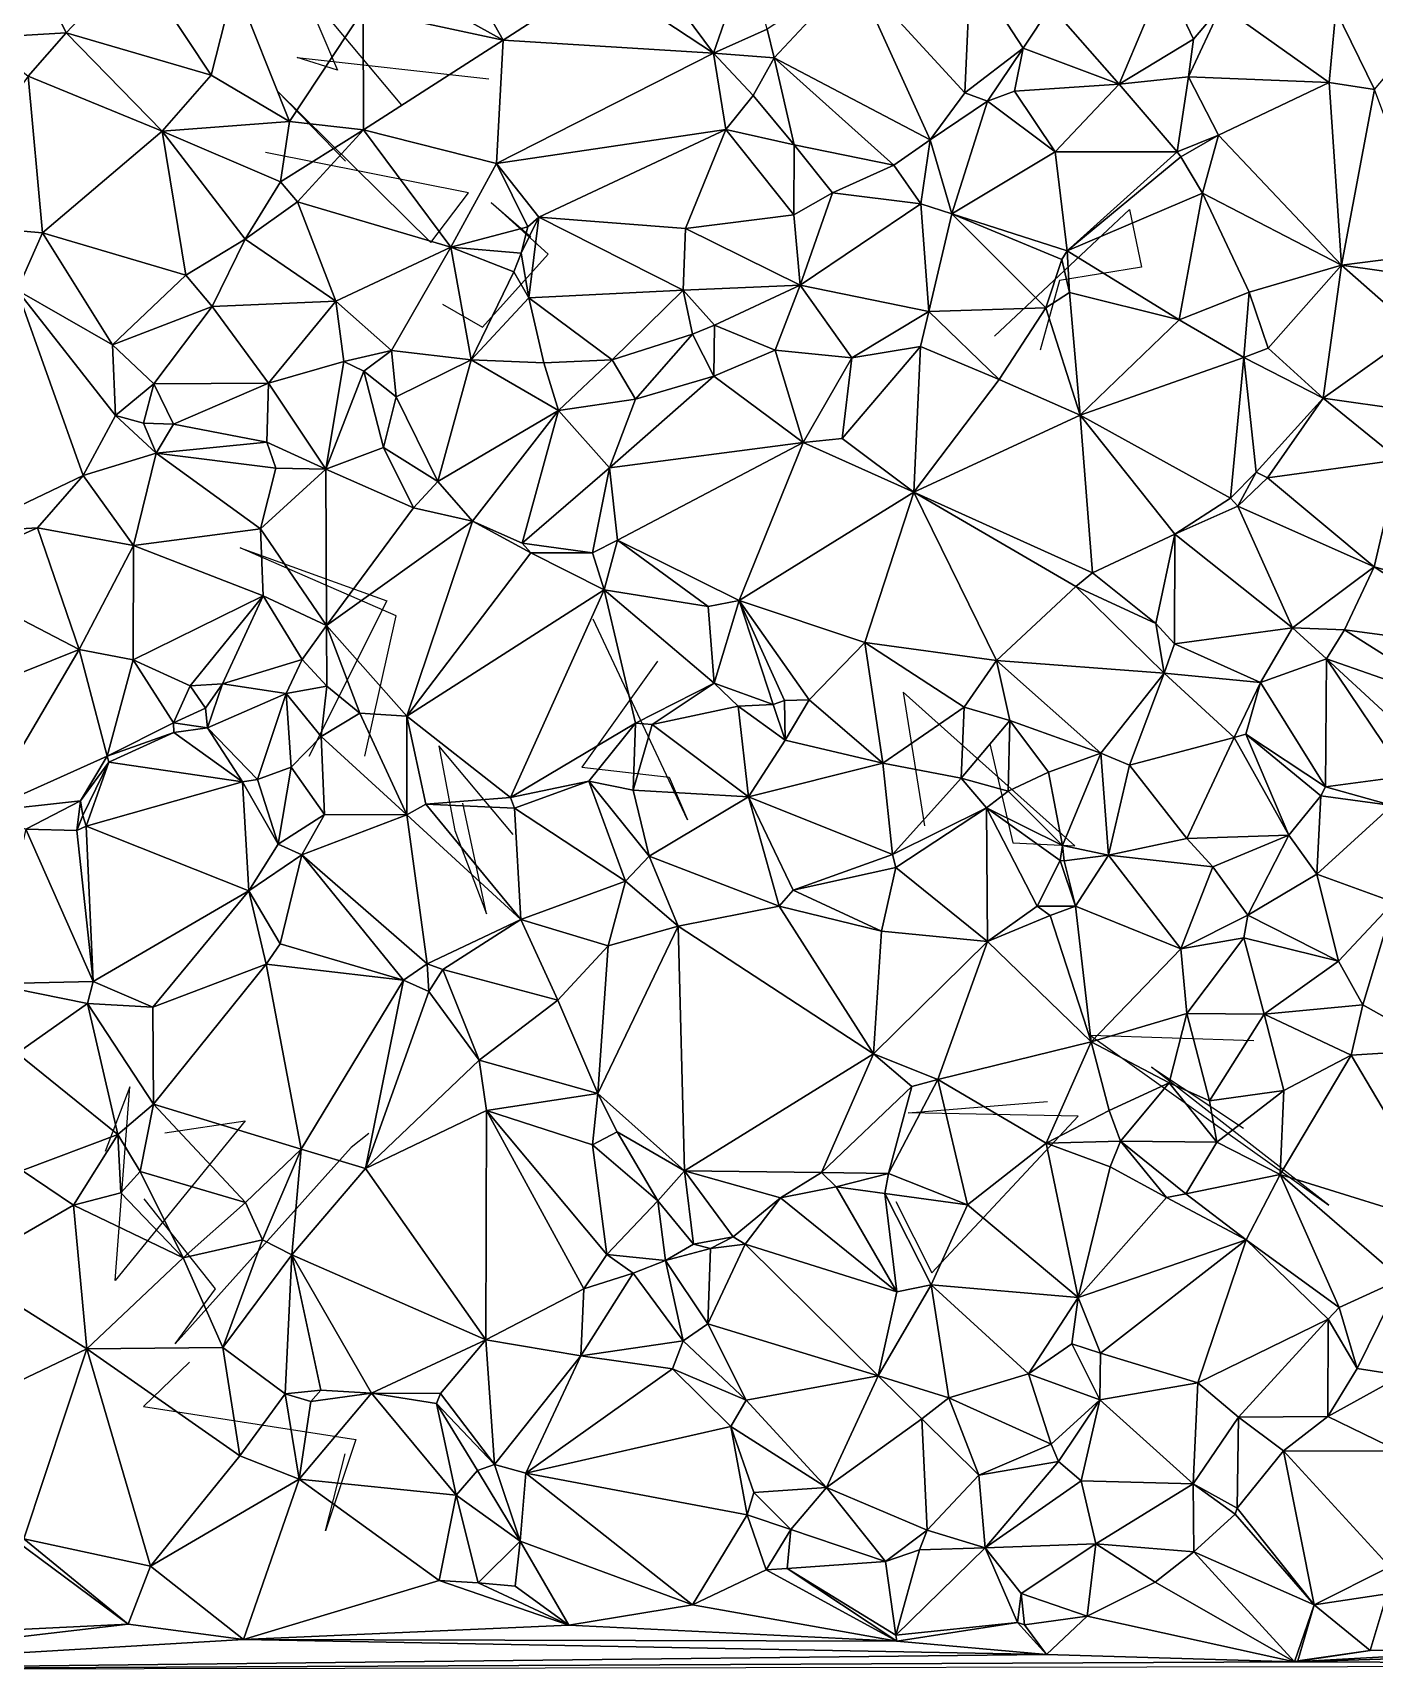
# Model space of a CAD drawing. Header units: metres. Extents: x -15 to 15.4, y -15.5 to 15.
# Drawn here: x -3.54 to 7.61, y -14.98 to -1.37 of the extents above; entities that cross this region are included whole.
import ezdxf

# ---------------------------------------------------------------- set-up
doc = ezdxf.new("R2010")
doc.units = ezdxf.units.M
doc.layers.add('CRACKS', color=1, linetype='Continuous')
doc.layers.add('STREET_MESH', color=7, linetype='Continuous')

msp = doc.modelspace()

# ---------------------------------------------------------------- linework, layer by layer
at = {"layer": 'CRACKS'}
for points in [[(-0.475, -1.969, 0.1), (-1.311, -0.971, 0.1), (-1.008, -1.678, 0.1), (-1.343, -1.573, 0.1), (0.249, -1.75, 0.1)], [(-0.943, -2.435, 0.1), (-1.51, -1.85, 0.1), (-0.232, -3.111, 0.1), (0.082, -2.698, 0.1), (-1.606, -2.365, 0.1)], [(-0.135, -3.625, 0.1), (0.196, -3.816, 0.1), (0.743, -3.208, 0.1), (0.268, -2.78, 0.1), (0.6, -3.064, 0.1)], [(4.455, -3.89, 0.1), (5.578, -2.838, 0.1), (5.677, -3.317, 0.1), (4.996, -3.427, 0.1), (4.835, -4.007, 0.1)], [(-0.78, -7.383, 0.1), (-0.522, -6.216, 0.1), (-1.817, -5.652, 0.1), (-0.598, -6.092, 0.1), (-1.246, -7.388, 0.1)], [(1.651, -6.593, 0.1), (1.022, -7.474, 0.1), (1.75, -7.559, 0.1), (1.901, -7.914, 0.1), (1.117, -6.245, 0.1)], [(4.416, -7.28, 0.1), (4.608, -8.104, 0.1), (5.122, -8.129, 0.1), (3.695, -6.852, 0.1), (3.872, -7.962, 0.1)], [(0.451, -8.036, 0.1), (-0.167, -7.299, 0.1), (-0.033, -8.003, 0.1), (0.23, -8.695, 0.1), (0.034, -7.776, 0.1)], [(6.61, -9.751, 0.1), (5.253, -9.707, 0.1), (7.234, -11.117, 0.1), (5.76, -9.97, 0.1), (6.524, -10.478, 0.1)], [(-2.444, -10.515, 0.1), (-1.776, -10.416, 0.1), (-2.857, -11.745, 0.1), (-2.735, -10.135, 0.1), (-2.94, -10.671, 0.1)], [(3.633, -11.087, 0.1), (3.932, -11.681, 0.1), (5.151, -10.378, 0.1), (3.737, -10.349, 0.1), (4.895, -10.256, 0.1)], [(-0.748, -10.521, 0.1), (-0.895, -10.639, 0.1), (-2.357, -12.272, 0.1), (-2.023, -11.814, 0.1), (-2.615, -11.066, 0.1)], [(-2.238, -12.422, 0.1), (-2.622, -12.792, 0.1), (-0.856, -13.067, 0.1), (-1.109, -13.827, 0.1), (-0.946, -13.185, 0.1)]]:
    msp.add_polyline3d(points, dxfattribs=at)
at = {"layer": 'STREET_MESH'}
for points in [[(-3.743, -0.384), (-3.978, -1.411), (-3.264, -1.369)], [(-2.693, -0.761), (-3.743, -0.384), (-3.264, -1.369)], [(2.117, -1.537), (1.377, -0.541), (1.171, -0.911)], [(1.377, -0.541), (2.117, -1.537), (2.405, -0.706)], [(-2.058, -1.721), (-2.693, -0.761), (-3.264, -1.369)], [(-2.058, -1.721), (-1.864, -0.956), (-2.693, -0.761)], [(0.369, -1.429), (-0.03, -0.719), (-0.45, -0.974)], [(-0.03, -0.719), (0.369, -1.429), (1.171, -0.911)], [(2.117, -1.537), (2.564, -1.338), (2.405, -0.706)], [(0.369, -1.429), (2.117, -1.537), (1.171, -0.911)], [(2.564, -1.338), (2.621, -1.576), (3.287, -0.865)], [(2.621, -1.576), (3.92, -2.259), (3.287, -0.865)], [(4.208, -1.869), (4.256, -0.822), (3.287, -0.865)], [(3.92, -2.259), (4.208, -1.869), (3.287, -0.865)], [(4.693, -1.497), (4.256, -0.822), (4.208, -1.869)], [(4.256, -0.822), (4.693, -1.497), (4.923, -1.15)], [(4.923, -1.15), (5.49, -1.796), (5.865, -0.905)], [(5.49, -1.796), (6.108, -1.422), (5.865, -0.905)], [(6.108, -1.422), (6.343, -1.147), (5.865, -0.905)], [(-1.864, -0.956), (-2.058, -1.721), (-1.409, -2.105)], [(-1.864, -0.956), (-1.409, -2.105), (-0.796, -1.181)], [(-0.796, -1.181), (0.369, -1.429), (-0.45, -0.974)], [(-1.409, -2.105), (-0.791, -2.176), (-0.796, -1.181)], [(-0.791, -2.176), (0.369, -1.429), (-0.796, -1.181)], [(4.923, -1.15), (4.693, -1.497), (5.49, -1.796)], [(7.238, -1.781), (6.343, -1.147), (6.068, -1.736)], [(6.343, -1.147), (6.108, -1.422), (6.068, -1.736)], [(7.238, -1.781), (7.293, -1.184), (6.343, -1.147)], [(7.614, -1.839), (7.293, -1.184), (7.238, -1.781)], [(8.012, -1.367), (7.293, -1.184), (7.614, -1.839)], [(2.621, -1.576), (2.564, -1.338), (2.117, -1.537)], [(-3.978, -1.411), (-3.582, -1.729), (-3.264, -1.369)], [(-3.582, -1.729), (-2.466, -2.186), (-3.264, -1.369)], [(-2.466, -2.186), (-2.058, -1.721), (-3.264, -1.369)], [(0.369, -1.429), (-0.791, -2.176), (0.313, -2.455)], [(0.369, -1.429), (0.313, -2.455), (2.117, -1.537)], [(6.108, -1.422), (5.49, -1.796), (6.068, -1.736)], [(2.117, -1.537), (0.313, -2.455), (2.221, -2.172)], [(2.449, -1.889), (2.117, -1.537), (2.221, -2.172)], [(2.449, -1.889), (2.621, -1.576), (2.117, -1.537)], [(2.788, -2.299), (2.621, -1.576), (2.449, -1.889)], [(2.788, -2.299), (3.617, -2.47), (2.621, -1.576)], [(3.617, -2.47), (3.92, -2.259), (2.621, -1.576)], [(4.397, -1.938), (4.693, -1.497), (4.208, -1.869)], [(4.693, -1.497), (4.397, -1.938), (4.622, -1.855)], [(4.693, -1.497), (4.622, -1.855), (5.49, -1.796)], [(-3.462, -3.033), (-3.582, -1.729), (-4.454, -2.946)], [(-3.582, -1.729), (-3.462, -3.033), (-2.466, -2.186)], [(-1.409, -2.105), (-2.058, -1.721), (-2.466, -2.186)], [(6.068, -1.736), (5.49, -1.796), (5.973, -2.358)], [(6.317, -2.22), (6.068, -1.736), (5.973, -2.358)], [(6.317, -2.22), (7.238, -1.781), (6.068, -1.736)], [(2.788, -2.299), (2.449, -1.889), (2.221, -2.172)], [(3.92, -2.259), (4.397, -1.938), (4.208, -1.869)], [(4.622, -1.855), (4.397, -1.938), (4.959, -2.358)], [(5.49, -1.796), (4.622, -1.855), (4.959, -2.358)], [(5.49, -1.796), (4.959, -2.358), (5.973, -2.358)], [(7.238, -1.781), (6.317, -2.22), (7.34, -3.301)], [(7.614, -1.839), (7.238, -1.781), (7.34, -3.301)], [(8.124, -3.2), (7.614, -1.839), (7.34, -3.301)], [(4.397, -1.938), (3.92, -2.259), (4.1, -2.874)], [(4.959, -2.358), (4.397, -1.938), (4.1, -2.874)], [(-1.482, -2.608), (-1.409, -2.105), (-2.466, -2.186)], [(-1.482, -2.608), (-0.791, -2.176), (-1.409, -2.105)], [(-1.482, -2.608), (-1.341, -2.773), (-0.791, -2.176)], [(-1.341, -2.773), (-0.065, -3.151), (-0.791, -2.176)], [(-0.791, -2.176), (-0.065, -3.151), (0.313, -2.455)], [(0.313, -2.455), (0.666, -2.902), (2.221, -2.172)], [(0.666, -2.902), (1.886, -2.996), (2.221, -2.172)], [(1.886, -2.996), (2.787, -2.883), (2.221, -2.172)], [(2.787, -2.883), (2.788, -2.299), (2.221, -2.172)], [(-3.462, -3.033), (-2.269, -3.384), (-2.466, -2.186)], [(-2.269, -3.384), (-1.775, -3.084), (-2.466, -2.186)], [(-1.775, -3.084), (-1.482, -2.608), (-2.466, -2.186)], [(2.788, -2.299), (2.787, -2.883), (3.108, -2.699)], [(3.617, -2.47), (2.788, -2.299), (3.108, -2.699)], [(3.92, -2.259), (3.617, -2.47), (3.841, -2.79)], [(3.92, -2.259), (3.841, -2.79), (4.1, -2.874)], [(6.004, -2.4), (6.317, -2.22), (5.973, -2.358)], [(6.317, -2.22), (6.004, -2.4), (6.183, -2.701)], [(6.317, -2.22), (6.183, -2.701), (7.34, -3.301)], [(5.059, -3.182), (4.959, -2.358), (4.1, -2.874)], [(4.959, -2.358), (5.059, -3.182), (5.973, -2.358)], [(5.059, -3.182), (6.004, -2.4), (5.973, -2.358)], [(6.004, -2.4), (5.059, -3.182), (6.183, -2.701)], [(-0.065, -3.151), (0.575, -2.982), (0.313, -2.455)], [(0.575, -2.982), (0.666, -2.902), (0.313, -2.455)], [(3.841, -2.79), (3.617, -2.47), (3.108, -2.699)], [(-1.341, -2.773), (-1.482, -2.608), (-1.775, -3.084)], [(2.787, -2.883), (2.839, -3.468), (3.108, -2.699)], [(2.839, -3.468), (3.841, -2.79), (3.108, -2.699)], [(6.183, -2.701), (5.059, -3.182), (5.99, -3.755)], [(6.572, -3.525), (6.183, -2.701), (5.99, -3.755)], [(6.183, -2.701), (6.572, -3.525), (7.34, -3.301)], [(-1.341, -2.773), (-1.775, -3.084), (-1.023, -3.599)], [(-0.065, -3.151), (-1.341, -2.773), (-1.023, -3.599)], [(3.841, -2.79), (2.839, -3.468), (3.907, -3.685)], [(3.841, -2.79), (3.907, -3.685), (4.1, -2.874)], [(-3.673, -3.509), (-3.462, -3.033), (-4.454, -2.946)], [(0.575, -2.982), (-0.065, -3.151), (0.518, -3.201)], [(0.583, -3.573), (0.666, -2.902), (0.518, -3.201)], [(0.666, -2.902), (0.575, -2.982), (0.518, -3.201)], [(1.866, -3.508), (0.666, -2.902), (0.583, -3.573)], [(0.666, -2.902), (1.866, -3.508), (1.886, -2.996)], [(2.839, -3.468), (2.787, -2.883), (1.886, -2.996)], [(3.907, -3.685), (4.88, -3.655), (4.1, -2.874)], [(5.014, -3.253), (5.059, -3.182), (4.1, -2.874)], [(4.88, -3.655), (5.014, -3.253), (4.1, -2.874)], [(-3.462, -3.033), (-3.673, -3.509), (-2.88, -3.964)], [(-2.269, -3.384), (-3.462, -3.033), (-2.88, -3.964)], [(-2.052, -3.645), (-1.775, -3.084), (-2.269, -3.384)], [(-1.775, -3.084), (-2.052, -3.645), (-1.023, -3.599)], [(1.866, -3.508), (2.839, -3.468), (1.886, -2.996)], [(-0.56, -4.01), (-0.065, -3.151), (-1.023, -3.599)], [(-0.065, -3.151), (-0.56, -4.01), (0.103, -4.087)], [(-0.065, -3.151), (0.457, -3.355), (0.518, -3.201)], [(0.457, -3.355), (-0.065, -3.151), (0.103, -4.087)], [(0.457, -3.355), (0.583, -3.573), (0.518, -3.201)], [(4.88, -3.655), (5.078, -3.527), (5.014, -3.253)], [(5.078, -3.527), (5.059, -3.182), (5.014, -3.253)], [(5.059, -3.182), (5.078, -3.527), (5.99, -3.755)], [(7.986, -3.393), (8.124, -3.2), (7.34, -3.301)], [(-2.052, -3.645), (-2.269, -3.384), (-2.88, -3.964)], [(0.583, -3.573), (0.457, -3.355), (0.103, -4.087)], [(6.572, -3.525), (6.73, -3.99), (7.34, -3.301)], [(6.73, -3.99), (7.188, -4.408), (7.34, -3.301)], [(7.188, -4.408), (7.966, -3.853), (7.34, -3.301)], [(7.966, -3.853), (7.986, -3.393), (7.34, -3.301)], [(-3.673, -3.509), (-4.109, -5.521), (-3.123, -5.049)], [(-2.88, -3.964), (-3.673, -3.509), (-2.855, -4.55)], [(-3.673, -3.509), (-3.123, -5.049), (-2.855, -4.55)], [(1.866, -3.508), (0.583, -3.573), (1.274, -4.087)], [(1.944, -3.874), (1.866, -3.508), (1.274, -4.087)], [(2.839, -3.468), (1.866, -3.508), (2.125, -3.801)], [(1.866, -3.508), (1.944, -3.874), (2.125, -3.801)], [(2.632, -4.008), (2.839, -3.468), (2.125, -3.801)], [(2.839, -3.468), (2.632, -4.008), (3.267, -4.072)], [(3.907, -3.685), (2.839, -3.468), (3.267, -4.072)], [(5.078, -3.527), (4.88, -3.655), (5.167, -4.548)], [(5.078, -3.527), (5.167, -4.548), (5.99, -3.755)], [(6.527, -4.07), (6.572, -3.525), (5.99, -3.755)], [(6.572, -3.525), (6.527, -4.07), (6.73, -3.99)], [(-2.536, -4.287), (-2.052, -3.645), (-2.88, -3.964)], [(-2.052, -3.645), (-2.536, -4.287), (-1.582, -4.281)], [(-2.052, -3.645), (-1.582, -4.281), (-1.023, -3.599)], [(-1.582, -4.281), (-0.955, -4.103), (-1.023, -3.599)], [(-0.955, -4.103), (-0.56, -4.01), (-1.023, -3.599)], [(0.708, -4.114), (0.583, -3.573), (0.103, -4.087)], [(0.583, -3.573), (0.708, -4.114), (1.274, -4.087)], [(4.88, -3.655), (3.907, -3.685), (4.493, -4.251)], [(5.167, -4.548), (4.88, -3.655), (4.493, -4.251)], [(1.944, -3.874), (2.122, -4.225), (2.125, -3.801)], [(2.122, -4.225), (2.632, -4.008), (2.125, -3.801)], [(3.839, -3.976), (3.907, -3.685), (3.267, -4.072)], [(3.907, -3.685), (3.839, -3.976), (4.493, -4.251)], [(5.167, -4.548), (6.527, -4.07), (5.99, -3.755)], [(1.469, -4.416), (1.944, -3.874), (1.274, -4.087)], [(2.122, -4.225), (1.944, -3.874), (1.469, -4.416)], [(7.188, -4.408), (7.889, -4.508), (7.966, -3.853)], [(-2.536, -4.287), (-2.88, -3.964), (-2.855, -4.55)], [(-0.955, -4.103), (-0.789, -4.182), (-0.56, -4.01)], [(-0.789, -4.182), (-0.52, -4.396), (-0.56, -4.01)], [(-0.56, -4.01), (-0.52, -4.396), (0.103, -4.087)], [(2.632, -4.008), (2.122, -4.225), (2.863, -4.775)], [(3.267, -4.072), (2.632, -4.008), (2.863, -4.775)], [(3.267, -4.072), (2.863, -4.775), (3.189, -4.742)], [(3.839, -3.976), (3.267, -4.072), (3.189, -4.742)], [(3.784, -5.188), (3.839, -3.976), (3.189, -4.742)], [(4.493, -4.251), (3.839, -3.976), (3.784, -5.188)], [(6.527, -4.07), (5.167, -4.548), (6.418, -5.239)], [(6.629, -5.023), (6.527, -4.07), (6.418, -5.239)], [(6.73, -3.99), (6.527, -4.07), (7.188, -4.408)], [(6.527, -4.07), (6.629, -5.023), (7.188, -4.408)], [(-1.105, -4.996), (-0.955, -4.103), (-1.582, -4.281)], [(-0.789, -4.182), (-0.955, -4.103), (-1.105, -4.996)], [(-0.789, -4.182), (-1.105, -4.996), (-0.626, -4.816)], [(-0.52, -4.396), (-0.789, -4.182), (-0.626, -4.816)], [(-0.52, -4.396), (-0.173, -5.101), (0.103, -4.087)], [(-0.173, -5.101), (0.829, -4.51), (0.103, -4.087)], [(0.829, -4.51), (0.708, -4.114), (0.103, -4.087)], [(0.708, -4.114), (0.829, -4.51), (1.274, -4.087)], [(0.829, -4.51), (1.469, -4.416), (1.274, -4.087)], [(-2.623, -4.615), (-2.536, -4.287), (-2.855, -4.55)], [(-2.371, -4.623), (-2.536, -4.287), (-2.623, -4.615)], [(-2.536, -4.287), (-2.371, -4.623), (-1.582, -4.281)], [(-2.371, -4.623), (-1.597, -4.774), (-1.582, -4.281)], [(-1.597, -4.774), (-1.105, -4.996), (-1.582, -4.281)], [(2.863, -4.775), (2.122, -4.225), (1.254, -4.986)], [(2.122, -4.225), (1.469, -4.416), (1.254, -4.986)], [(5.167, -4.548), (4.493, -4.251), (3.784, -5.188)], [(-0.173, -5.101), (-0.52, -4.396), (-0.626, -4.816)], [(1.469, -4.416), (0.829, -4.51), (1.254, -4.986)], [(6.629, -5.023), (6.723, -5.07), (7.188, -4.408)], [(7.188, -4.408), (6.723, -5.07), (7.819, -4.92)], [(7.889, -4.508), (7.188, -4.408), (7.819, -4.92)], [(-3.123, -5.049), (-2.516, -4.864), (-2.855, -4.55)], [(-2.516, -4.864), (-2.623, -4.615), (-2.855, -4.55)], [(-2.371, -4.623), (-2.623, -4.615), (-2.516, -4.864)], [(-1.597, -4.774), (-2.371, -4.623), (-2.516, -4.864)], [(0.114, -5.43), (0.829, -4.51), (-0.173, -5.101)], [(0.829, -4.51), (0.114, -5.43), (0.528, -5.613)], [(0.829, -4.51), (0.528, -5.613), (1.254, -4.986)], [(5.27, -5.859), (5.167, -4.548), (3.784, -5.188)], [(5.167, -4.548), (5.955, -5.538), (6.418, -5.239)], [(5.955, -5.538), (5.167, -4.548), (5.27, -5.859)], [(2.863, -4.775), (3.784, -5.188), (3.189, -4.742)], [(-3.123, -5.049), (-2.705, -5.631), (-2.516, -4.864)], [(-2.516, -4.864), (-2.705, -5.631), (-1.648, -5.493)], [(-1.522, -4.988), (-1.597, -4.774), (-2.516, -4.864)], [(-1.522, -4.988), (-2.516, -4.864), (-1.648, -5.493)], [(-1.597, -4.774), (-1.522, -4.988), (-1.105, -4.996)], [(-0.626, -4.816), (-1.105, -4.996), (-0.376, -5.318)], [(-0.173, -5.101), (-0.626, -4.816), (-0.376, -5.318)], [(2.863, -4.775), (1.254, -4.986), (1.32, -5.589)], [(2.33, -6.09), (2.863, -4.775), (1.32, -5.589)], [(3.784, -5.188), (2.863, -4.775), (2.33, -6.09)], [(-1.105, -4.996), (-1.522, -4.988), (-1.648, -5.493)], [(-1.1, -6.297), (-1.105, -4.996), (-1.648, -5.493)], [(-1.105, -4.996), (-1.1, -6.297), (-0.376, -5.318)], [(0.528, -5.613), (1.111, -5.694), (1.254, -4.986)], [(1.254, -4.986), (1.111, -5.694), (1.32, -5.589)], [(6.479, -5.306), (6.629, -5.023), (6.418, -5.239)], [(6.629, -5.023), (6.479, -5.306), (6.723, -5.07)], [(6.723, -5.07), (7.611, -5.809), (7.819, -4.92)], [(7.611, -5.809), (8.797, -6.147), (7.819, -4.92)], [(-3.123, -5.049), (-4.109, -5.521), (-3.503, -5.486)], [(-2.705, -5.631), (-3.123, -5.049), (-3.503, -5.486)], [(0.114, -5.43), (-0.173, -5.101), (-0.376, -5.318)], [(6.723, -5.07), (6.479, -5.306), (7.611, -5.809)], [(3.784, -5.188), (2.33, -6.09), (3.375, -6.44)], [(4.471, -6.588), (3.784, -5.188), (3.375, -6.44)], [(5.27, -5.859), (3.784, -5.188), (5.132, -5.974)], [(3.784, -5.188), (4.471, -6.588), (5.132, -5.974)], [(5.955, -5.538), (6.479, -5.306), (6.418, -5.239)], [(6.933, -6.317), (6.479, -5.306), (5.955, -5.538)], [(6.479, -5.306), (6.933, -6.317), (7.611, -5.809)], [(-1.1, -6.297), (0.114, -5.43), (-0.376, -5.318)], [(0.114, -5.43), (-1.1, -6.297), (-0.432, -7.05)], [(0.599, -5.692), (0.114, -5.43), (-0.432, -7.05)], [(0.528, -5.613), (0.114, -5.43), (0.599, -5.692)], [(-4.368, -5.867), (-3.157, -6.497), (-3.503, -5.486)], [(-4.109, -5.521), (-4.368, -5.867), (-3.503, -5.486)], [(-3.157, -6.497), (-2.705, -5.631), (-3.503, -5.486)], [(-2.705, -5.631), (-1.626, -6.05), (-1.648, -5.493)], [(-1.626, -6.05), (-1.1, -6.297), (-1.648, -5.493)], [(5.955, -5.538), (5.27, -5.859), (5.796, -6.281)], [(5.95, -6.451), (5.955, -5.538), (5.796, -6.281)], [(5.95, -6.451), (6.933, -6.317), (5.955, -5.538)], [(-3.157, -6.497), (-2.707, -6.583), (-2.705, -5.631)], [(-2.707, -6.583), (-1.626, -6.05), (-2.705, -5.631)], [(1.21, -6.001), (0.599, -5.692), (-0.432, -7.05)], [(1.111, -5.694), (0.528, -5.613), (0.599, -5.692)], [(1.21, -6.001), (1.111, -5.694), (0.599, -5.692)], [(1.111, -5.694), (1.21, -6.001), (1.32, -5.589)], [(1.21, -6.001), (2.073, -6.14), (1.32, -5.589)], [(2.073, -6.14), (2.33, -6.09), (1.32, -5.589)], [(6.933, -6.317), (7.364, -6.332), (7.611, -5.809)], [(7.364, -6.332), (8.677, -6.509), (7.611, -5.809)], [(8.677, -6.509), (8.797, -6.147), (7.611, -5.809)], [(-3.157, -6.497), (-4.368, -5.867), (-4.55, -7.058)], [(4.471, -6.588), (5.866, -6.695), (5.132, -5.974)], [(5.796, -6.281), (5.27, -5.859), (5.132, -5.974)], [(5.866, -6.695), (5.796, -6.281), (5.132, -5.974)], [(-2.707, -6.583), (-2.234, -6.798), (-1.626, -6.05)], [(-1.626, -6.05), (-2.234, -6.798), (-1.964, -6.781)], [(-1.302, -6.58), (-1.626, -6.05), (-1.964, -6.781)], [(-1.626, -6.05), (-1.302, -6.58), (-1.1, -6.297)], [(1.21, -6.001), (-0.432, -7.05), (0.431, -7.727)], [(1.468, -7.109), (1.21, -6.001), (0.431, -7.727)], [(2.123, -6.777), (1.21, -6.001), (1.468, -7.109)], [(1.21, -6.001), (2.123, -6.777), (2.073, -6.14)], [(2.073, -6.14), (2.123, -6.777), (2.33, -6.09)], [(2.123, -6.777), (2.613, -6.953), (2.33, -6.09)], [(2.33, -6.09), (2.914, -6.915), (3.375, -6.44)], [(2.613, -6.953), (2.707, -6.92), (2.33, -6.09)], [(2.707, -6.92), (2.914, -6.915), (2.33, -6.09)], [(-1.302, -6.58), (-1.096, -6.801), (-1.1, -6.297)], [(-1.1, -6.297), (-0.824, -7.025), (-0.432, -7.05)], [(-1.096, -6.801), (-0.824, -7.025), (-1.1, -6.297)], [(5.866, -6.695), (5.95, -6.451), (5.796, -6.281)], [(6.933, -6.317), (5.95, -6.451), (6.667, -6.77)], [(7.215, -6.575), (6.933, -6.317), (6.667, -6.77)], [(7.364, -6.332), (6.933, -6.317), (7.215, -6.575)], [(7.364, -6.332), (7.215, -6.575), (8.405, -6.991)], [(8.677, -6.509), (7.364, -6.332), (8.405, -6.991)], [(-3.157, -6.497), (-4.55, -7.058), (-3.949, -7.845)], [(-2.924, -7.383), (-3.157, -6.497), (-3.949, -7.845)], [(-2.924, -7.383), (-2.707, -6.583), (-3.157, -6.497)], [(2.914, -6.915), (3.527, -7.441), (3.375, -6.44)], [(4.201, -6.976), (4.471, -6.588), (3.375, -6.44)], [(3.527, -7.441), (4.201, -6.976), (3.375, -6.44)], [(5.95, -6.451), (5.866, -6.695), (6.667, -6.77)], [(-2.707, -6.583), (-2.924, -7.383), (-2.371, -7.108)], [(-2.234, -6.798), (-2.707, -6.583), (-2.371, -7.108)], [(-1.436, -6.863), (-1.302, -6.58), (-1.964, -6.781)], [(-1.302, -6.58), (-1.436, -6.863), (-1.096, -6.801)], [(4.201, -6.976), (4.582, -7.087), (4.471, -6.588)], [(5.339, -7.358), (5.866, -6.695), (4.471, -6.588)], [(4.582, -7.087), (5.339, -7.358), (4.471, -6.588)], [(7.215, -6.575), (6.667, -6.77), (7.207, -7.638)], [(7.871, -7.551), (7.215, -6.575), (7.207, -7.638)], [(7.215, -6.575), (8.142, -7.428), (8.405, -6.991)], [(8.142, -7.428), (7.215, -6.575), (7.871, -7.551)], [(-2.105, -6.985), (-2.234, -6.798), (-2.371, -7.108)], [(-2.234, -6.798), (-2.105, -6.985), (-1.964, -6.781)], [(-2.105, -6.985), (-2.09, -7.149), (-1.964, -6.781)], [(-2.09, -7.149), (-1.436, -6.863), (-1.964, -6.781)], [(-1.096, -6.801), (-1.436, -6.863), (-1.143, -7.22)], [(-0.824, -7.025), (-1.096, -6.801), (-1.143, -7.22)], [(2.123, -6.777), (1.468, -7.109), (1.608, -7.121)], [(2.324, -6.969), (2.123, -6.777), (1.608, -7.121)], [(2.123, -6.777), (2.324, -6.969), (2.613, -6.953)], [(5.576, -7.46), (5.866, -6.695), (5.339, -7.358)], [(5.576, -7.46), (6.448, -7.23), (5.866, -6.695)], [(5.866, -6.695), (6.448, -7.23), (6.667, -6.77)], [(6.448, -7.23), (6.545, -7.201), (6.667, -6.77)], [(6.667, -6.77), (6.545, -7.201), (7.207, -7.638)], [(-1.675, -7.579), (-1.436, -6.863), (-2.09, -7.149)], [(-1.436, -6.863), (-1.675, -7.579), (-1.394, -7.476)], [(-1.436, -6.863), (-1.394, -7.476), (-1.143, -7.22)], [(2.715, -7.251), (2.707, -6.92), (2.613, -6.953)], [(2.914, -6.915), (2.707, -6.92), (2.715, -7.251)], [(3.527, -7.441), (2.914, -6.915), (2.715, -7.251)], [(-2.105, -6.985), (-2.371, -7.108), (-2.09, -7.149)], [(-0.433, -7.871), (-0.824, -7.025), (-1.143, -7.22)], [(-0.824, -7.025), (-0.433, -7.871), (-0.432, -7.05)], [(-0.433, -7.871), (-0.275, -7.784), (-0.432, -7.05)], [(-0.432, -7.05), (-0.275, -7.784), (0.431, -7.727)], [(2.408, -7.723), (2.324, -6.969), (1.608, -7.121)], [(2.324, -6.969), (2.715, -7.251), (2.613, -6.953)], [(2.715, -7.251), (2.324, -6.969), (2.408, -7.723)], [(4.178, -7.568), (4.201, -6.976), (3.527, -7.441)], [(4.582, -7.087), (4.201, -6.976), (4.178, -7.568)], [(-2.371, -7.108), (-2.924, -7.383), (-2.37, -7.186)], [(-2.924, -7.383), (-2.91, -7.433), (-2.37, -7.186)], [(-2.91, -7.433), (-1.798, -7.598), (-2.37, -7.186)], [(-2.09, -7.149), (-2.371, -7.108), (-2.37, -7.186)], [(-1.798, -7.598), (-2.09, -7.149), (-2.37, -7.186)], [(-1.675, -7.579), (-2.09, -7.149), (-1.798, -7.598)], [(1.08, -7.591), (1.468, -7.109), (0.431, -7.727)], [(1.451, -7.668), (1.468, -7.109), (1.08, -7.591)], [(1.468, -7.109), (1.451, -7.668), (1.608, -7.121)], [(1.451, -7.668), (2.408, -7.723), (1.608, -7.121)], [(4.567, -7.676), (4.582, -7.087), (4.178, -7.568)], [(4.582, -7.087), (4.567, -7.676), (4.903, -7.518)], [(4.582, -7.087), (4.903, -7.518), (5.339, -7.358)], [(6.545, -7.201), (6.448, -7.23), (6.902, -8.04)], [(6.545, -7.201), (6.902, -8.04), (7.169, -7.714)], [(6.545, -7.201), (7.169, -7.714), (7.207, -7.638)], [(-1.143, -7.22), (-1.394, -7.476), (-1.117, -7.868)], [(-0.433, -7.871), (-1.143, -7.22), (-1.117, -7.868)], [(3.527, -7.441), (2.715, -7.251), (2.408, -7.723)], [(6.448, -7.23), (5.576, -7.46), (6.053, -8.069)], [(6.448, -7.23), (6.053, -8.069), (6.902, -8.04)], [(-3.145, -7.754), (-2.924, -7.383), (-3.949, -7.845)], [(-2.924, -7.383), (-3.145, -7.754), (-2.91, -7.433)], [(-3.145, -7.754), (-3.125, -7.876), (-2.91, -7.433)], [(-2.91, -7.433), (-3.125, -7.876), (-3.098, -7.965)], [(-2.91, -7.433), (-3.098, -7.965), (-1.798, -7.598)], [(-1.394, -7.476), (-1.675, -7.579), (-1.501, -8.116)], [(-1.394, -7.476), (-1.501, -8.116), (-1.117, -7.868)], [(3.605, -8.201), (3.527, -7.441), (2.408, -7.723)], [(3.605, -8.201), (4.178, -7.568), (3.527, -7.441)], [(5.339, -7.358), (4.903, -7.518), (5.019, -8.126)], [(5.403, -8.206), (5.339, -7.358), (5.019, -8.126)], [(5.403, -8.206), (5.576, -7.46), (5.339, -7.358)], [(5.576, -7.46), (5.403, -8.206), (6.053, -8.069)], [(-1.798, -7.598), (-3.098, -7.965), (-1.747, -8.503)], [(-1.501, -8.116), (-1.675, -7.579), (-1.798, -7.598)], [(-1.501, -8.116), (-1.798, -7.598), (-1.747, -8.503)], [(0.464, -7.817), (1.08, -7.591), (0.431, -7.727)], [(1.387, -8.422), (1.08, -7.591), (0.464, -7.817)], [(1.584, -8.216), (1.451, -7.668), (1.08, -7.591)], [(1.387, -8.422), (1.584, -8.216), (1.08, -7.591)], [(4.389, -7.813), (4.178, -7.568), (3.605, -8.201)], [(4.567, -7.676), (4.178, -7.568), (4.389, -7.813)], [(4.903, -7.518), (4.567, -7.676), (5.019, -8.126)], [(7.76, -7.795), (7.871, -7.551), (7.207, -7.638)], [(-3.6, -7.992), (-3.145, -7.754), (-3.949, -7.845)], [(-3.177, -8.003), (-3.145, -7.754), (-3.6, -7.992)], [(-3.125, -7.876), (-3.145, -7.754), (-3.177, -8.003)], [(-0.275, -7.784), (0.464, -7.817), (0.431, -7.727)], [(1.451, -7.668), (1.584, -8.216), (2.408, -7.723)], [(1.584, -8.216), (2.664, -8.63), (2.408, -7.723)], [(2.664, -8.63), (2.779, -8.498), (2.408, -7.723)], [(2.779, -8.498), (3.605, -8.201), (2.408, -7.723)], [(4.567, -7.676), (4.389, -7.813), (5.019, -8.126)], [(7.169, -7.714), (6.902, -8.04), (7.134, -8.365)], [(7.76, -7.795), (7.169, -7.714), (7.134, -8.365)], [(7.169, -7.714), (7.76, -7.795), (7.207, -7.638)], [(-3.125, -7.876), (-3.177, -8.003), (-3.098, -7.965)], [(-1.501, -8.116), (-1.304, -8.204), (-1.117, -7.868)], [(-1.304, -8.204), (-0.433, -7.871), (-1.117, -7.868)], [(-0.433, -7.871), (-1.304, -8.204), (-0.263, -9.111)], [(-0.275, -7.784), (-0.433, -7.871), (0.517, -8.741)], [(-0.433, -7.871), (-0.263, -9.111), (0.517, -8.741)], [(0.464, -7.817), (-0.275, -7.784), (0.517, -8.741)], [(1.387, -8.422), (0.464, -7.817), (0.517, -8.741)], [(3.635, -8.311), (4.389, -7.813), (3.605, -8.201)], [(4.389, -7.813), (3.635, -8.311), (4.396, -8.926)], [(4.389, -7.813), (4.999, -8.251), (5.019, -8.126)], [(4.808, -8.63), (4.389, -7.813), (4.396, -8.926)], [(4.808, -8.63), (4.999, -8.251), (4.389, -7.813)], [(7.776, -8.599), (7.76, -7.795), (7.134, -8.365)], [(-3.039, -9.257), (-3.6, -7.992), (-3.897, -9.278)], [(-3.177, -8.003), (-3.6, -7.992), (-3.039, -9.257)], [(-3.177, -8.003), (-3.039, -9.257), (-3.098, -7.965)], [(-3.098, -7.965), (-3.039, -9.257), (-1.747, -8.503)], [(-1.304, -8.204), (-1.501, -8.116), (-1.747, -8.503)], [(4.999, -8.251), (5.033, -8.254), (5.019, -8.126)], [(5.033, -8.254), (5.403, -8.206), (5.019, -8.126)], [(5.403, -8.206), (6.271, -8.305), (6.053, -8.069)], [(6.053, -8.069), (6.271, -8.305), (6.902, -8.04)], [(6.271, -8.305), (6.562, -8.706), (6.902, -8.04)], [(6.902, -8.04), (6.562, -8.706), (7.134, -8.365)], [(-1.486, -8.945), (-1.304, -8.204), (-1.747, -8.503)], [(-1.304, -8.204), (-1.486, -8.945), (-0.46, -9.248)], [(-0.263, -9.111), (-1.304, -8.204), (-0.46, -9.248)], [(1.387, -8.422), (1.825, -8.797), (1.584, -8.216)], [(1.825, -8.797), (2.664, -8.63), (1.584, -8.216)], [(2.779, -8.498), (3.635, -8.311), (3.605, -8.201)], [(4.999, -8.251), (4.808, -8.63), (5.127, -8.632)], [(5.033, -8.254), (4.999, -8.251), (5.127, -8.632)], [(5.403, -8.206), (5.033, -8.254), (5.127, -8.632)], [(5.403, -8.206), (5.127, -8.632), (6.003, -8.986)], [(6.271, -8.305), (5.403, -8.206), (6.003, -8.986)], [(1.242, -8.96), (1.387, -8.422), (0.517, -8.741)], [(1.242, -8.96), (1.825, -8.797), (1.387, -8.422)], [(3.635, -8.311), (2.779, -8.498), (3.515, -8.84)], [(3.635, -8.311), (3.515, -8.84), (4.396, -8.926)], [(6.562, -8.706), (6.271, -8.305), (6.003, -8.986)], [(6.562, -8.706), (7.314, -9.09), (7.134, -8.365)], [(7.314, -9.09), (7.776, -8.599), (7.134, -8.365)], [(-1.747, -8.503), (-3.039, -9.257), (-2.543, -9.47)], [(-1.601, -9.113), (-1.747, -8.503), (-2.543, -9.47)], [(-1.601, -9.113), (-1.486, -8.945), (-1.747, -8.503)], [(2.779, -8.498), (2.664, -8.63), (3.515, -8.84)], [(2.664, -8.63), (1.825, -8.797), (3.449, -9.86)], [(3.515, -8.84), (2.664, -8.63), (3.449, -9.86)], [(4.918, -8.71), (4.808, -8.63), (4.396, -8.926)], [(5.257, -9.759), (4.918, -8.71), (4.396, -8.926)], [(4.808, -8.63), (4.918, -8.71), (5.127, -8.632)], [(5.127, -8.632), (4.918, -8.71), (5.257, -9.759)], [(5.127, -8.632), (5.257, -9.759), (6.003, -8.986)], [(6.562, -8.706), (6.003, -8.986), (6.527, -8.894)], [(7.314, -9.09), (6.562, -8.706), (6.527, -8.894)], [(7.776, -8.599), (7.314, -9.09), (7.518, -9.451)], [(8.178, -9.822), (7.776, -8.599), (7.518, -9.451)], [(-0.263, -9.111), (-0.134, -9.157), (0.517, -8.741)], [(-0.134, -9.157), (0.823, -9.413), (0.517, -8.741)], [(0.823, -9.413), (1.242, -8.96), (0.517, -8.741)], [(1.825, -8.797), (1.157, -10.188), (1.878, -10.831)], [(1.825, -8.797), (1.242, -8.96), (1.157, -10.188)], [(1.825, -8.797), (1.878, -10.831), (3.449, -9.86)], [(4.396, -8.926), (3.515, -8.84), (3.449, -9.86)], [(-1.486, -8.945), (-1.601, -9.113), (-0.46, -9.248)], [(1.157, -10.188), (1.242, -8.96), (0.823, -9.413)], [(3.983, -10.074), (4.396, -8.926), (3.449, -9.86)], [(3.983, -10.074), (5.257, -9.759), (4.396, -8.926)], [(6.003, -8.986), (6.053, -9.523), (6.527, -8.894)], [(6.053, -9.523), (6.696, -9.53), (6.527, -8.894)], [(6.696, -9.53), (7.314, -9.09), (6.527, -8.894)], [(-2.538, -10.279), (-1.601, -9.113), (-2.543, -9.47)], [(-1.601, -9.113), (-2.538, -10.279), (-1.312, -10.652)], [(-0.46, -9.248), (-1.601, -9.113), (-1.312, -10.652)], [(-0.248, -9.342), (-0.263, -9.111), (-0.46, -9.248)], [(-0.248, -9.342), (-0.134, -9.157), (-0.263, -9.111)], [(6.003, -8.986), (5.257, -9.759), (6.053, -9.523)], [(7.314, -9.09), (6.696, -9.53), (7.518, -9.451)], [(-0.775, -10.812), (-0.46, -9.248), (-1.312, -10.652)], [(-0.775, -10.812), (-0.248, -9.342), (-0.46, -9.248)], [(-0.134, -9.157), (-0.248, -9.342), (0.17, -9.912)], [(0.823, -9.413), (-0.134, -9.157), (0.17, -9.912)], [(-3.087, -9.442), (-3.039, -9.257), (-3.897, -9.278)], [(-3.673, -9.855), (-3.087, -9.442), (-3.897, -9.278)], [(-3.039, -9.257), (-3.087, -9.442), (-2.543, -9.47)], [(0.17, -9.912), (-0.248, -9.342), (-0.775, -10.812)], [(-2.835, -10.531), (-3.087, -9.442), (-3.673, -9.855)], [(-3.087, -9.442), (-2.538, -10.279), (-2.543, -9.47)], [(-3.087, -9.442), (-2.835, -10.531), (-2.538, -10.279)], [(1.157, -10.188), (0.823, -9.413), (0.17, -9.912)], [(5.257, -9.759), (5.908, -10.1), (6.053, -9.523)], [(6.053, -9.523), (5.908, -10.1), (6.242, -10.249)], [(6.696, -9.53), (6.053, -9.523), (6.242, -10.249)], [(7.518, -9.451), (6.696, -9.53), (7.419, -9.871)], [(8.178, -9.822), (7.518, -9.451), (7.419, -9.871)], [(6.859, -10.164), (6.696, -9.53), (6.242, -10.249)], [(6.696, -9.53), (6.859, -10.164), (7.419, -9.871)], [(4.885, -10.601), (5.257, -9.759), (3.983, -10.074)], [(4.885, -10.601), (5.408, -10.33), (5.257, -9.759)], [(5.408, -10.33), (5.908, -10.1), (5.257, -9.759)], [(-3.631, -10.83), (-2.835, -10.531), (-3.673, -9.855)], [(0.17, -9.912), (-0.775, -10.812), (0.23, -10.331)], [(1.157, -10.188), (0.17, -9.912), (0.23, -10.331)], [(1.878, -10.831), (3.015, -10.846), (3.449, -9.86)], [(3.015, -10.846), (3.768, -10.132), (3.449, -9.86)], [(3.768, -10.132), (3.983, -10.074), (3.449, -9.86)], [(6.859, -10.164), (6.831, -10.864), (7.419, -9.871)], [(6.831, -10.864), (8.275, -11.312), (7.419, -9.871)], [(8.275, -11.312), (8.178, -9.822), (7.419, -9.871)], [(1.112, -10.615), (1.157, -10.188), (0.23, -10.331)], [(1.318, -10.507), (1.157, -10.188), (1.112, -10.615)], [(1.157, -10.188), (1.318, -10.507), (1.878, -10.831)], [(3.572, -10.853), (3.768, -10.132), (3.015, -10.846)], [(3.768, -10.132), (3.572, -10.853), (3.983, -10.074)], [(3.572, -10.853), (4.229, -11.115), (3.983, -10.074)], [(4.229, -11.115), (4.885, -10.601), (3.983, -10.074)], [(5.503, -10.585), (5.908, -10.1), (5.408, -10.33)], [(5.908, -10.1), (5.503, -10.585), (6.304, -10.595)], [(5.908, -10.1), (6.304, -10.595), (6.242, -10.249)], [(6.304, -10.595), (6.859, -10.164), (6.242, -10.249)], [(6.304, -10.595), (6.831, -10.864), (6.859, -10.164)], [(-2.538, -10.279), (-2.835, -10.531), (-2.648, -10.839)], [(-1.773, -11.095), (-2.538, -10.279), (-2.648, -10.839)], [(-2.538, -10.279), (-1.773, -11.095), (-1.312, -10.652)], [(-0.775, -10.812), (0.224, -12.238), (0.23, -10.331)], [(0.23, -10.331), (0.224, -12.238), (1.04, -11.813)], [(1.231, -11.528), (0.23, -10.331), (1.04, -11.813)], [(1.231, -11.528), (1.112, -10.615), (0.23, -10.331)], [(4.885, -10.601), (5.503, -10.585), (5.408, -10.33)], [(-2.835, -10.531), (-3.631, -10.83), (-3.205, -11.119)], [(-2.809, -11.015), (-2.835, -10.531), (-3.205, -11.119)], [(-2.835, -10.531), (-2.809, -11.015), (-2.648, -10.839)], [(1.654, -11.083), (1.318, -10.507), (1.112, -10.615)], [(1.654, -11.083), (1.112, -10.615), (1.231, -11.528)], [(1.318, -10.507), (1.654, -11.083), (1.878, -10.831)], [(4.885, -10.601), (4.229, -11.115), (5.151, -11.886)], [(5.503, -10.585), (4.885, -10.601), (5.417, -10.799)], [(5.417, -10.799), (4.885, -10.601), (5.151, -11.886)], [(5.503, -10.585), (5.417, -10.799), (5.884, -11.054)], [(6.045, -11.023), (5.503, -10.585), (5.884, -11.054)], [(5.503, -10.585), (6.045, -11.023), (6.304, -10.595)], [(6.045, -11.023), (6.831, -10.864), (6.304, -10.595)], [(-1.773, -11.095), (-1.631, -11.407), (-1.312, -10.652)], [(-1.631, -11.407), (-1.388, -11.531), (-1.312, -10.652)], [(-1.388, -11.531), (-0.775, -10.812), (-1.312, -10.652)], [(-3.205, -11.119), (-3.631, -10.83), (-4.136, -11.655)], [(-2.809, -11.015), (-2.293, -11.555), (-2.648, -10.839)], [(-2.293, -11.555), (-1.773, -11.095), (-2.648, -10.839)], [(-1.388, -11.531), (0.224, -12.238), (-0.775, -10.812)], [(1.654, -11.083), (1.952, -11.442), (1.878, -10.831)], [(2.676, -11.057), (3.015, -10.846), (1.878, -10.831)], [(2.282, -11.382), (2.676, -11.057), (1.878, -10.831)], [(1.952, -11.442), (2.282, -11.382), (1.878, -10.831)], [(3.015, -10.846), (2.676, -11.057), (3.139, -10.964)], [(3.572, -10.853), (3.015, -10.846), (3.139, -10.964)], [(3.543, -11.021), (3.572, -10.853), (3.139, -10.964)], [(3.543, -11.021), (4.229, -11.115), (3.572, -10.853)], [(5.884, -11.054), (5.417, -10.799), (5.151, -11.886)], [(6.831, -10.864), (6.045, -11.023), (6.547, -11.407)], [(7.32, -11.969), (6.831, -10.864), (6.547, -11.407)], [(8.275, -11.312), (6.831, -10.864), (7.837, -11.734)], [(6.831, -10.864), (7.32, -11.969), (7.837, -11.734)], [(-2.809, -11.015), (-3.205, -11.119), (-2.293, -11.555)], [(2.676, -11.057), (3.643, -11.838), (3.139, -10.964)], [(3.643, -11.838), (3.543, -11.021), (3.139, -10.964)], [(4.229, -11.115), (3.543, -11.021), (3.927, -11.779)], [(3.543, -11.021), (3.643, -11.838), (3.927, -11.779)], [(6.045, -11.023), (5.884, -11.054), (6.547, -11.407)], [(-3.205, -11.119), (-4.136, -11.655), (-3.093, -12.313)], [(-2.293, -11.555), (-3.205, -11.119), (-3.093, -12.313)], [(-2.293, -11.555), (-1.631, -11.407), (-1.773, -11.095)], [(1.72, -11.577), (1.654, -11.083), (1.231, -11.528)], [(1.952, -11.442), (1.654, -11.083), (1.72, -11.577)], [(2.676, -11.057), (2.282, -11.382), (2.381, -11.442)], [(3.643, -11.838), (2.676, -11.057), (2.381, -11.442)], [(4.229, -11.115), (3.927, -11.779), (5.151, -11.886)], [(6.547, -11.407), (5.884, -11.054), (5.151, -11.886)], [(-1.631, -11.407), (-2.293, -11.555), (-1.963, -12.302)], [(-1.388, -11.531), (-1.631, -11.407), (-1.963, -12.302)], [(2.093, -11.478), (2.282, -11.382), (1.952, -11.442)], [(2.282, -11.382), (2.093, -11.478), (2.381, -11.442)], [(5.337, -12.348), (6.547, -11.407), (5.151, -11.886)], [(5.337, -12.348), (6.144, -12.596), (6.547, -11.407)], [(6.144, -12.596), (7.228, -12.066), (6.547, -11.407)], [(7.228, -12.066), (7.32, -11.969), (6.547, -11.407)], [(-1.963, -12.302), (-2.293, -11.555), (-3.093, -12.313)], [(-1.443, -12.686), (-1.388, -11.531), (-1.963, -12.302)], [(-1.147, -12.655), (-1.388, -11.531), (-1.443, -12.686)], [(0.224, -12.238), (-1.388, -11.531), (-0.727, -12.68)], [(-1.388, -11.531), (-1.147, -12.655), (-0.727, -12.68)], [(1.451, -11.682), (1.231, -11.528), (1.04, -11.813)], [(1.451, -11.682), (1.72, -11.577), (1.231, -11.528)], [(2.093, -11.478), (1.952, -11.442), (1.72, -11.577)], [(2.093, -11.478), (1.72, -11.577), (2.072, -12.104)], [(3.487, -12.537), (2.381, -11.442), (2.072, -12.104)], [(2.381, -11.442), (2.093, -11.478), (2.072, -12.104)], [(3.643, -11.838), (2.381, -11.442), (3.487, -12.537)], [(-4.136, -11.655), (-4.269, -12.871), (-3.093, -12.313)], [(1.014, -12.371), (1.451, -11.682), (1.04, -11.813)], [(1.451, -11.682), (1.014, -12.371), (1.865, -12.247)], [(1.72, -11.577), (1.451, -11.682), (1.865, -12.247)], [(1.72, -11.577), (1.865, -12.247), (2.072, -12.104)], [(0.224, -12.238), (1.014, -12.371), (1.04, -11.813)], [(4.076, -12.721), (3.927, -11.779), (3.487, -12.537)], [(3.927, -11.779), (3.643, -11.838), (3.487, -12.537)], [(3.927, -11.779), (4.737, -12.521), (5.151, -11.886)], [(3.927, -11.779), (4.076, -12.721), (4.737, -12.521)], [(7.32, -11.969), (7.471, -12.475), (7.837, -11.734)], [(7.471, -12.475), (7.844, -12.535), (7.837, -11.734)], [(4.737, -12.521), (5.096, -12.271), (5.151, -11.886)], [(5.096, -12.271), (5.337, -12.348), (5.151, -11.886)], [(7.471, -12.475), (7.32, -11.969), (7.228, -12.066)], [(1.865, -12.247), (2.39, -12.738), (2.072, -12.104)], [(2.39, -12.738), (3.487, -12.537), (2.072, -12.104)], [(7.228, -12.066), (6.144, -12.596), (6.484, -12.881)], [(7.225, -12.876), (7.228, -12.066), (6.484, -12.881)], [(7.225, -12.876), (7.471, -12.475), (7.228, -12.066)], [(-0.153, -12.685), (0.224, -12.238), (-0.727, -12.68)], [(-0.153, -12.685), (0.296, -13.274), (0.224, -12.238)], [(0.296, -13.274), (1.014, -12.371), (0.224, -12.238)], [(1.014, -12.371), (1.778, -12.48), (1.865, -12.247)], [(1.778, -12.48), (2.39, -12.738), (1.865, -12.247)], [(-4.269, -12.871), (-3.618, -13.892), (-3.093, -12.313)], [(-3.093, -12.313), (-3.618, -13.892), (-2.563, -14.121)], [(-1.822, -13.202), (-1.963, -12.302), (-3.093, -12.313)], [(-1.822, -13.202), (-3.093, -12.313), (-2.563, -14.121)], [(-1.822, -13.202), (-1.443, -12.686), (-1.963, -12.302)], [(1.014, -12.371), (0.296, -13.274), (0.557, -13.347)], [(1.778, -12.48), (1.014, -12.371), (0.557, -13.347)], [(5.33, -12.737), (5.096, -12.271), (4.737, -12.521)], [(5.096, -12.271), (5.33, -12.737), (5.337, -12.348)], [(5.33, -12.737), (6.144, -12.596), (5.337, -12.348)], [(2.261, -12.959), (1.778, -12.48), (0.557, -13.347)], [(2.39, -12.738), (1.778, -12.48), (2.261, -12.959)], [(7.471, -12.475), (7.225, -12.876), (7.844, -12.535)], [(-1.23, -12.751), (-1.147, -12.655), (-1.443, -12.686)], [(-1.147, -12.655), (-1.23, -12.751), (-0.727, -12.68)], [(2.39, -12.738), (3.057, -13.466), (3.487, -12.537)], [(3.057, -13.466), (3.849, -12.895), (3.487, -12.537)], [(3.849, -12.895), (4.076, -12.721), (3.487, -12.537)], [(4.076, -12.721), (4.926, -13.105), (4.737, -12.521)], [(4.926, -13.105), (5.33, -12.737), (4.737, -12.521)], [(5.33, -12.737), (6.106, -13.436), (6.144, -12.596)], [(6.144, -12.596), (6.106, -13.436), (6.484, -12.881)], [(7.225, -12.876), (7.818, -13.163), (7.844, -12.535)], [(-1.443, -12.686), (-1.822, -13.202), (-1.328, -13.396)], [(-1.23, -12.751), (-1.443, -12.686), (-1.328, -13.396)], [(-0.021, -13.53), (-0.727, -12.68), (-1.328, -13.396)], [(-0.727, -12.68), (-1.23, -12.751), (-1.328, -13.396)], [(-0.021, -13.53), (-0.185, -12.768), (-0.727, -12.68)], [(-0.185, -12.768), (-0.153, -12.685), (-0.727, -12.68)], [(0.296, -13.274), (-0.153, -12.685), (-0.185, -12.768)], [(0.155, -13.323), (-0.185, -12.768), (-0.021, -13.53)], [(0.155, -13.323), (0.296, -13.274), (-0.185, -12.768)], [(3.057, -13.466), (2.39, -12.738), (2.261, -12.959)], [(4.076, -12.721), (3.849, -12.895), (4.323, -13.363)], [(4.926, -13.105), (4.076, -12.721), (4.323, -13.363)], [(4.926, -13.105), (4.987, -13.25), (5.33, -12.737)], [(5.33, -12.737), (4.987, -13.25), (5.175, -13.411)], [(6.106, -13.436), (5.33, -12.737), (5.175, -13.411)], [(3.849, -12.895), (3.057, -13.466), (3.894, -13.82)], [(3.849, -12.895), (3.894, -13.82), (4.323, -13.363)], [(6.484, -12.881), (6.106, -13.436), (6.473, -13.638)], [(6.856, -13.162), (6.484, -12.881), (6.473, -13.638)], [(6.856, -13.162), (7.225, -12.876), (6.484, -12.881)], [(7.225, -12.876), (6.856, -13.162), (7.818, -13.163)], [(2.397, -13.694), (2.261, -12.959), (0.557, -13.347)], [(2.454, -13.507), (3.057, -13.466), (2.261, -12.959)], [(2.397, -13.694), (2.454, -13.507), (2.261, -12.959)], [(4.987, -13.25), (4.926, -13.105), (4.323, -13.363)], [(7.112, -14.441), (6.856, -13.162), (6.473, -13.638)], [(7.818, -13.163), (6.856, -13.162), (7.742, -14.125)], [(6.856, -13.162), (7.112, -14.441), (7.742, -14.125)], [(-1.822, -13.202), (-2.563, -14.121), (-1.328, -13.396)], [(0.51, -13.912), (0.155, -13.323), (-0.021, -13.53)], [(0.296, -13.274), (0.155, -13.323), (0.51, -13.912)], [(0.296, -13.274), (0.51, -13.912), (0.557, -13.347)], [(4.377, -13.966), (4.987, -13.25), (4.323, -13.363)], [(5.175, -13.411), (4.987, -13.25), (4.377, -13.966)], [(-2.563, -14.121), (-1.79, -14.73), (-1.328, -13.396)], [(-1.79, -14.73), (-0.163, -14.239), (-1.328, -13.396)], [(-0.163, -14.239), (-0.021, -13.53), (-1.328, -13.396)], [(0.557, -13.347), (0.51, -13.912), (1.942, -14.441)], [(2.397, -13.694), (0.557, -13.347), (1.942, -14.441)], [(2.454, -13.507), (2.76, -13.814), (3.057, -13.466)], [(2.76, -13.814), (3.549, -14.082), (3.057, -13.466)], [(3.057, -13.466), (3.549, -14.082), (3.894, -13.82)], [(3.894, -13.82), (4.377, -13.966), (4.323, -13.363)], [(5.297, -13.934), (5.175, -13.411), (4.377, -13.966)], [(5.297, -13.934), (6.106, -13.436), (5.175, -13.411)], [(6.106, -13.436), (5.297, -13.934), (6.111, -14.001)], [(6.106, -13.436), (6.456, -13.688), (6.473, -13.638)], [(6.456, -13.688), (6.106, -13.436), (6.111, -14.001)], [(-0.163, -14.239), (0.16, -14.257), (-0.021, -13.53)], [(0.16, -14.257), (0.51, -13.912), (-0.021, -13.53)], [(2.76, -13.814), (2.454, -13.507), (2.397, -13.694)], [(2.557, -14.149), (2.397, -13.694), (1.942, -14.441)], [(2.76, -13.814), (2.397, -13.694), (2.557, -14.149)], [(7.112, -14.441), (6.456, -13.688), (6.111, -14.001)], [(6.456, -13.688), (7.112, -14.441), (6.473, -13.638)], [(2.73, -14.138), (2.76, -13.814), (2.557, -14.149)], [(2.76, -13.814), (2.73, -14.138), (3.549, -14.082)], [(3.549, -14.082), (3.831, -13.983), (3.894, -13.82)], [(3.894, -13.82), (3.831, -13.983), (4.377, -13.966)], [(-2.749, -14.603), (-3.69, -13.903), (-5.716, -14.746)], [(-3.618, -13.892), (-3.69, -13.903), (-2.749, -14.603)], [(-3.618, -13.892), (-2.749, -14.603), (-2.563, -14.121)], [(0.16, -14.257), (0.468, -14.286), (0.51, -13.912)], [(0.51, -13.912), (0.468, -14.286), (0.916, -14.61)], [(0.51, -13.912), (0.916, -14.61), (1.942, -14.441)], [(3.831, -13.983), (3.549, -14.082), (3.633, -14.693)], [(4.377, -13.966), (3.831, -13.983), (3.633, -14.693)], [(4.645, -14.588), (4.377, -13.966), (3.633, -14.693)], [(4.675, -14.346), (5.297, -13.934), (4.377, -13.966)], [(4.645, -14.588), (4.675, -14.346), (4.377, -13.966)], [(5.297, -13.934), (4.675, -14.346), (5.226, -14.535)], [(5.789, -14.254), (5.297, -13.934), (5.226, -14.535)], [(6.111, -14.001), (5.297, -13.934), (5.789, -14.254)], [(6.111, -14.001), (5.789, -14.254), (6.948, -14.915)], [(7.112, -14.441), (6.111, -14.001), (6.948, -14.915)], [(-2.563, -14.121), (-2.749, -14.603), (-1.79, -14.73)], [(3.641, -14.744), (2.557, -14.149), (1.942, -14.441)], [(2.73, -14.138), (2.557, -14.149), (3.641, -14.744)], [(3.549, -14.082), (2.73, -14.138), (3.633, -14.693)], [(2.73, -14.138), (3.641, -14.744), (3.633, -14.693)], [(7.112, -14.441), (7.719, -14.35), (7.742, -14.125)], [(0.916, -14.61), (-0.163, -14.239), (-1.79, -14.73)], [(0.916, -14.61), (0.16, -14.257), (-0.163, -14.239)], [(0.468, -14.286), (0.16, -14.257), (0.916, -14.61)], [(5.789, -14.254), (5.226, -14.535), (6.948, -14.915)], [(4.645, -14.588), (4.703, -14.607), (4.675, -14.346)], [(4.675, -14.346), (4.703, -14.607), (5.226, -14.535)], [(7.719, -14.35), (7.112, -14.441), (7.578, -14.822)], [(7.719, -14.35), (7.578, -14.822), (9.19, -14.79)], [(0.916, -14.61), (3.641, -14.744), (1.942, -14.441)], [(5.226, -14.535), (4.703, -14.607), (4.888, -14.854)], [(6.948, -14.915), (5.226, -14.535), (4.888, -14.854)], [(6.977, -14.907), (7.112, -14.441), (6.948, -14.915)], [(7.112, -14.441), (6.977, -14.907), (7.578, -14.822)], [(-1.79, -14.73), (-2.749, -14.603), (-5.953, -14.977)], [(-2.749, -14.603), (-5.716, -14.746), (-5.953, -14.977)], [(3.641, -14.744), (0.916, -14.61), (-1.79, -14.73)], [(3.641, -14.744), (4.645, -14.588), (3.633, -14.693)], [(4.645, -14.588), (3.641, -14.744), (4.888, -14.854)], [(4.703, -14.607), (4.645, -14.588), (4.888, -14.854)], [(4.888, -14.854), (-1.79, -14.73), (-5.953, -14.977)], [(3.641, -14.744), (-1.79, -14.73), (4.888, -14.854)], [(6.948, -14.915), (10.969, -14.791), (9.19, -14.79)], [(7.578, -14.822), (6.948, -14.915), (9.19, -14.79)], [(10.969, -14.791), (6.948, -14.915), (14.059, -14.944)], [(7.578, -14.822), (6.977, -14.907), (6.948, -14.915)], [(6.948, -14.915), (4.888, -14.854), (-5.953, -14.977)], [(14.059, -14.944), (6.948, -14.915), (-5.953, -14.977)]]:
    msp.add_3dface(points, dxfattribs=at)

doc.saveas('drawing.dxf')
